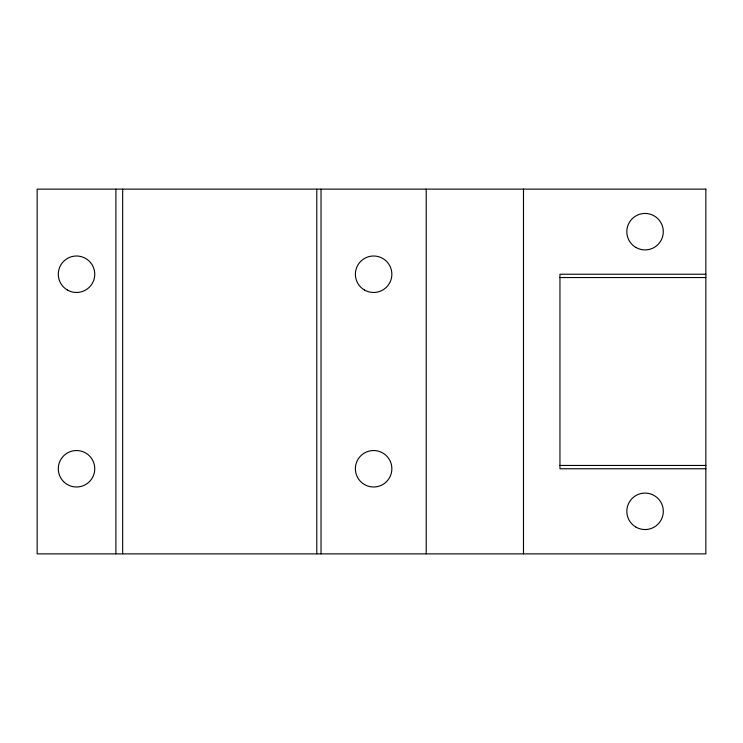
<?xml version="1.0" encoding="UTF-8"?>
<svg xmlns="http://www.w3.org/2000/svg" width="743" height="743" viewBox="0 0 743 743"><rect width="100%" height="100%" fill="white"/><g stroke="black" fill="none" stroke-linecap="round" stroke-linejoin="round"><path stroke-width="1.11" d="M705.85 274.232L559.953 274.232L559.953 468.768L705.85 468.768M559.953 277.548L705.85 277.548M559.953 465.452L705.85 465.452M523.481 189.131L523.481 553.869M426.213 189.131L426.213 553.869M321.032 189.131L321.032 553.869M316.787 189.131L316.787 553.869M122.669 189.131L122.669 553.869M115.899 189.131L115.899 553.869M705.85 189.131L37.15 189.131L37.15 553.869L705.85 553.869L705.85 189.131M67.409 290.03A18.241 18.241 0 0 0 94.76 274.232A18.241 18.241 0 0 0 67.409 258.443A18.241 18.241 0 0 0 67.409 290.03M63.629 481.659A18.241 18.241 0 0 0 94.138 473.486A18.241 18.241 0 0 0 71.802 451.15A18.241 18.241 0 0 0 63.629 481.659M364.497 290.03A18.241 18.241 0 0 0 391.858 274.232A18.241 18.241 0 0 0 364.497 258.443A18.241 18.241 0 0 0 364.497 290.03M364.497 484.557A18.241 18.241 0 0 0 391.858 468.768A18.241 18.241 0 0 0 364.497 452.97A18.241 18.241 0 0 0 364.497 484.557M635.943 527.112A18.241 18.241 0 0 0 663.295 511.323A18.241 18.241 0 0 0 635.943 495.525A18.241 18.241 0 0 0 635.943 527.112M635.943 247.475A18.241 18.241 0 0 0 663.295 231.677A18.241 18.241 0 0 0 635.943 215.888A18.241 18.241 0 0 0 635.943 247.475"/></g></svg>
